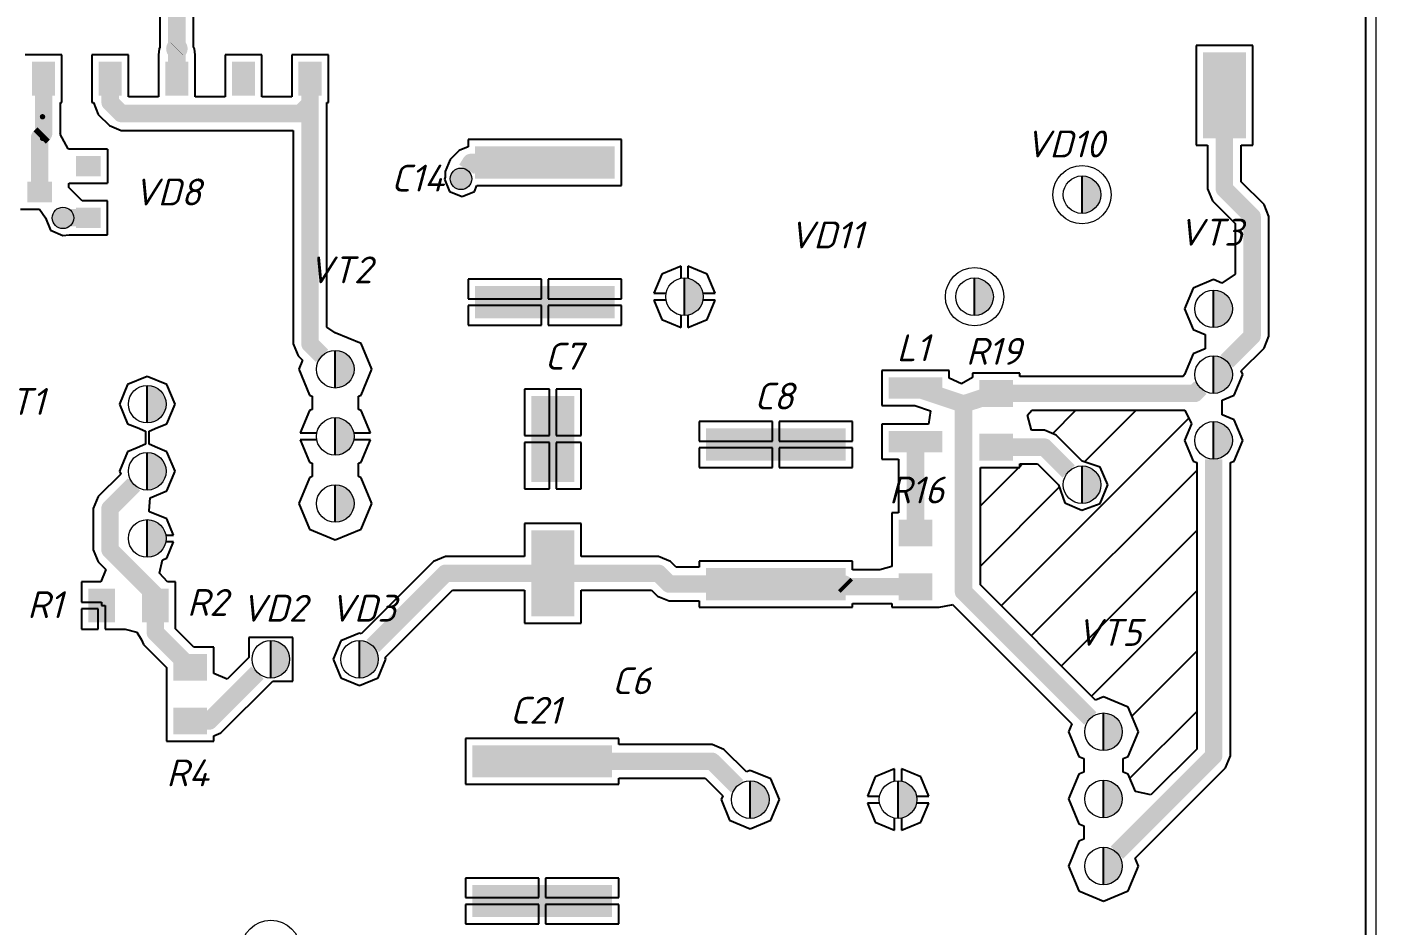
# Model space of a CAD drawing. Header units: millimetres. Extents: x -963 to 6553, y -1367 to 496.
# Drawn here: x 787.8 to 838, y 139.1 to 172.5 of the extents above; entities that cross this region are included whole.
import ezdxf

# ---------------------------------------------------------------- set-up
doc = ezdxf.new("R2010")
doc.units = ezdxf.units.MM
doc.header["$LTSCALE"] = 0.5
doc.layers.get('0').update_dxf_attribs({"lineweight": 60})
doc.layers.add('2-штриховка', color=7, linetype='Continuous', true_color=0x00c7c7)
doc.layers.add('4-текст', color=7, linetype='Continuous', true_color=0x00ad00)
for name, color, linetype in [('3-размеры', 6, 'Continuous'), ('TopLayer', 1, 'Continuous'), ('TopOverlay', 2, 'Continuous'), ('TopPaste', 8, 'Continuous')]:
    doc.layers.add(name, color=color, linetype=linetype)
doc.layers.add('Для ПП', color=30, linetype='Continuous', lineweight=20)
doc.styles.get("Standard").update_dxf_attribs({"font": 'isocpeui.ttf', "width": 0.9})
doc.dimstyles.new('Standart', dxfattribs={"dimtxt": 5, "dimasz": 5, "dimexe": 2, "dimexo": 0, "dimgap": 1, "dimtad": 1, "dimtoh": 1, "dimdec": 1, "dimtxsty": 'Standard', "dimcen": 2.5, "dimadec": 0, "dimazin": 0, "dimtfac": 1, "dimtdec": 1, "dimtmove": 0, "dimatfit": 3, "dimldrblk": 'DOTSMALL', "dimfxl": 1, "dimarcsym": 0})

# ---------------------------------------------------------------- blocks, each defined once
blk = doc.blocks.new('*D148')
at = {"layer": '3-размеры', "color": 0, "lineweight": -2, "transparency": 16777216}
for p, q in [((771.795, 153.388), (771.795, 117.321)), ((833.057, 133.988), (833.057, 117.321)), ((773.795, 119.321), (831.057, 119.321))]:
    blk.add_line(p, q, dxfattribs=at)
at = {"layer": '3-размеры', "color": 0, "transparency": 16777216}
for points in [[(773.795, 119.654), (773.795, 118.988), (771.795, 119.321)], [(831.057, 119.654), (831.057, 118.988), (833.057, 119.321)]]:
    blk.add_solid(points, dxfattribs=at)
at = {"layer": '3-размеры', "color": 0, "transparency": 16777216, "insert": (801.908, 121.521), "char_height": 2, "attachment_point": 5}
blk.add_mtext('61,3', dxfattribs=at)
blk = doc.blocks.new('_DotSmall')
at = {"color": 0, "linetype": 'ByBlock', "const_width": 0.5}
blk.add_lwpolyline([(-0.0625, 0, 1), (0.0625, 0, 1)], format="xyb", close=True, dxfattribs=at)

msp = doc.modelspace()

# ---------------------------------------------------------------- hatches: boundary and pattern name
at = {"layer": '2-штриховка'}
h = msp.add_hatch(dxfattribs=at)
h.set_pattern_fill('ANSI31', color=256, scale=0.5)
h.set_pattern_definition([(45, (700.0406, 0), (-1.122532, 1.122532), [])])
h.paths.add_polyline_path([(806.141, 222.949), (803.529, 225.561), (796.125, 225.561), (795.674, 225.434), (795.674, 224.942), (795.674, 223.434), (795.422, 223.434), (795.422, 222.967), (795.522, 222.725), (795.522, 222.35), (795.815, 222.35), (795.815, 220.487), (795.522, 220.487), (795.522, 217.464), (795.322, 216.981), (795.322, 214.142), (795.574, 214.142), (795.574, 214.014), (796.616, 214.014), (796.616, 214.142), (798.374, 214.142), (798.374, 212.642), (798.374, 212.634), (798.374, 212.142), (798.825, 212.014), (799.965, 212.014), (800.416, 212.142), (800.416, 212.634), (800.416, 214.142), (801.163, 214.142), (801.668, 214.647), (801.668, 216.361), (801.296, 216.361), (801.296, 218.264), (803.214, 218.264), (803.214, 217.914), (804.241, 217.914), (804.241, 218.167), (805.741, 218.167), (805.749, 218.167), (806.241, 218.167), (806.368, 218.617), (806.368, 219.209), (806.241, 219.209), (806.241, 219.461), (805.078, 219.461), (804.634, 219.644), (803.694, 220.585), (803.629, 220.612), (803.437, 221.074), (803.629, 221.536), (804.091, 221.728), (804.553, 221.536), (804.58, 221.471), (805.337, 220.714), (805.821, 220.714), (805.855, 220.733), (806.183, 221.214), (806.141, 221.409), (806.141, 221.425)])
h.paths.add_polyline_path([(806.268, 210.597), (806.268, 211.761), (805.768, 212.209), (805.649, 212.209), (804.141, 212.209), (804.141, 212.209), (804.002, 212.266), (802.68, 210.944), (802.174, 210.735), (802.174, 210.634), (800.416, 210.634), (800.416, 210.761), (799.307, 210.761), (799.307, 203.414), (799.807, 203.15), (799.911, 203.222), (799.911, 203.981), (800.095, 204.424)])
h.paths.add_polyline_path([(805.064, 206.914), (804.564, 207.121), (801.165, 203.721), (801.165, 202.628), (800.981, 202.184), (799.291, 200.494), (798.848, 200.311), (798.16, 200.311), (798.149, 200.284), (797.495, 200.013), (796.841, 200.284), (796.571, 200.938), (796.651, 201.132), (796.317, 201.632), (795.964, 201.632), (795.521, 201.815), (795.484, 201.853), (795.022, 201.661), (795.022, 198.03), (795.049, 197.542), (795.124, 197.073), (795.466, 196.931), (795.683, 196.714), (796.416, 196.714), (796.416, 196.842), (798.174, 196.842), (798.174, 196.714), (799.513, 196.714), (799.53, 196.731), (799.641, 196.777), (799.641, 197.142), (805.064, 197.142)])
h.paths.add_polyline_path([(805.064, 195.434), (799.641, 195.434), (799.641, 195.461), (798.621, 195.461), (798.174, 194.961), (798.174, 194.842), (798.174, 193.334), (797.922, 193.334), (797.922, 192.728), (798.095, 192.266), (798.787, 191.979), (798.814, 191.914), (799.641, 191.914), (799.641, 191.942), (805.064, 191.942)])
h.paths.add_polyline_path([(831.368, 156.31), (831.227, 156.369), (830.908, 157.138), (831.166, 157.761), (830.928, 158.261), (825.221, 158.261), (825.06, 158.08), (825.22, 157.519), (825.224, 157.514), (825.695, 157.514), (826.138, 157.331), (827.104, 156.365), (827.772, 156.144), (828.061, 155.488), (827.772, 154.791), (827.093, 154.538), (826.45, 154.813), (826.218, 155.479), (825.435, 156.261), (824.774, 156.261), (824.774, 156.134), (823.31, 156.134), (823.31, 151.758), (827.6, 147.469), (827.895, 147.591), (828.816, 147.209), (829.198, 146.288), (828.816, 145.366), (828.627, 145.288), (828.627, 144.788), (828.816, 144.709), (829.082, 144.068), (829.66, 143.939), (831.368, 145.647)])
h = msp.add_hatch(color=256, dxfattribs=at)
h.dxf.hatch_style = 1
h.paths.add_polyline_path([(792.998, 171.722, 1), (793.798, 171.722, 1)])
h = msp.add_hatch(color=256, dxfattribs=at)
h.dxf.hatch_style = 1
h.paths.add_polyline_path([(803.573, 166.878, 1), (804.373, 166.878, 1)])
h = msp.add_hatch(color=256, dxfattribs=at)
h.dxf.hatch_style = 1
h.paths.add_polyline_path([(827.095, 166.988), (827.095, 165.588, 0.414214), (827.795, 166.288, 0.414214)])
h = msp.add_hatch(color=256, dxfattribs=at)
h.dxf.hatch_style = 1
h.paths.add_polyline_path([(788.756, 165.423, 1), (789.556, 165.423, 1)])
h = msp.add_hatch(color=256, dxfattribs=at)
h.dxf.hatch_style = 1
h.paths.add_polyline_path([(812.295, 163.188), (812.295, 161.788, 0.414214), (812.995, 162.488, 0.414214)])
h = msp.add_hatch(color=256, dxfattribs=at)
h.dxf.hatch_style = 1
h.paths.add_polyline_path([(823.095, 163.188), (823.095, 161.788, 0.414214), (823.795, 162.488, 0.414214)])
h = msp.add_hatch(color=256, dxfattribs=at)
h.dxf.hatch_style = 1
h.paths.add_polyline_path([(831.995, 162.738), (831.995, 161.338, 0.414214), (832.695, 162.038, 0.414214)])
h = msp.add_hatch(color=256, dxfattribs=at)
h.dxf.hatch_style = 1
h.paths.add_polyline_path([(799.295, 160.488), (799.295, 159.088, 0.414214), (799.995, 159.788, 0.414214)])
h = msp.add_hatch(color=256, dxfattribs=at)
h.dxf.hatch_style = 1
h.paths.add_polyline_path([(831.995, 160.288), (831.995, 158.888, 0.414214), (832.695, 159.588, 0.414214)])
h = msp.add_hatch(color=256, dxfattribs=at)
h.dxf.hatch_style = 1
h.paths.add_polyline_path([(792.295, 159.188), (792.295, 157.788, 0.414214), (792.995, 158.488, 0.414214)])
h = msp.add_hatch(color=256, dxfattribs=at)
h.dxf.hatch_style = 1
h.paths.add_polyline_path([(799.295, 157.988), (799.295, 156.588, 0.414214), (799.995, 157.288, 0.414214)])
h = msp.add_hatch(color=256, dxfattribs=at)
h.dxf.hatch_style = 1
h.paths.add_polyline_path([(831.995, 157.838), (831.995, 156.438, 0.414214), (832.695, 157.138, 0.414214)])
h = msp.add_hatch(color=256, dxfattribs=at)
h.dxf.hatch_style = 1
h.paths.add_polyline_path([(792.295, 156.688), (792.295, 155.288, 0.414214), (792.995, 155.988, 0.414214)])
h = msp.add_hatch(color=256, dxfattribs=at)
h.dxf.hatch_style = 1
h.paths.add_polyline_path([(827.095, 156.188), (827.095, 154.788, 0.414214), (827.795, 155.488, 0.414214)])
h = msp.add_hatch(color=256, dxfattribs=at)
h.dxf.hatch_style = 1
h.paths.add_polyline_path([(799.295, 155.488), (799.295, 154.088, 0.414214), (799.995, 154.788, 0.414214)])
h = msp.add_hatch(color=256, dxfattribs=at)
h.dxf.hatch_style = 1
h.paths.add_polyline_path([(792.295, 154.188), (792.295, 152.788, 0.414214), (792.995, 153.488, 0.414214)])
h = msp.add_hatch(color=256, dxfattribs=at)
h.dxf.hatch_style = 1
h.paths.add_polyline_path([(796.895, 149.688), (796.895, 148.288, 0.414214), (797.595, 148.988, 0.414214)])
h = msp.add_hatch(color=256, dxfattribs=at)
h.dxf.hatch_style = 1
h.paths.add_polyline_path([(800.195, 149.688), (800.195, 148.288, 0.414214), (800.895, 148.988, 0.414214)])
h = msp.add_hatch(color=256, dxfattribs=at)
h.dxf.hatch_style = 1
h.paths.add_polyline_path([(827.895, 146.988), (827.895, 145.588, 0.414214), (828.595, 146.288, 0.414214)])
h = msp.add_hatch(color=256, dxfattribs=at)
h.dxf.hatch_style = 1
h.paths.add_polyline_path([(814.745, 144.463), (814.745, 143.063, 0.414214), (815.445, 143.763, 0.414214)])
h = msp.add_hatch(color=256, dxfattribs=at)
h.dxf.hatch_style = 1
h.paths.add_polyline_path([(820.245, 144.463), (820.245, 143.063, 0.414214), (820.945, 143.763, 0.414214)])
h = msp.add_hatch(color=256, dxfattribs=at)
h.dxf.hatch_style = 1
h.paths.add_polyline_path([(827.895, 144.488), (827.895, 143.088, 0.414214), (828.595, 143.788, 0.414214)])
h = msp.add_hatch(color=256, dxfattribs=at)
h.dxf.hatch_style = 1
h.paths.add_polyline_path([(827.895, 141.988), (827.895, 140.588, 0.414214), (828.595, 141.288, 0.414214)])

# ---------------------------------------------------------------- linework, layer by layer
at = {"layer": '4-текст'}
for p, q in [((827.095, 165.588), (827.095, 166.988)), ((812.295, 161.788), (812.295, 163.188)), ((823.095, 161.788), (823.095, 163.188)), ((831.995, 161.338), (831.995, 162.738)), ((799.295, 159.088), (799.295, 160.488)), ((831.995, 158.888), (831.995, 160.288)), ((792.295, 157.788), (792.295, 159.188)), ((799.295, 156.588), (799.295, 157.988)), ((831.995, 156.438), (831.995, 157.838)), ((792.295, 155.288), (792.295, 156.688)), ((827.095, 154.788), (827.095, 156.188)), ((799.295, 154.088), (799.295, 155.488)), ((792.295, 152.788), (792.295, 154.188)), ((796.895, 148.288), (796.895, 149.688)), ((800.195, 148.288), (800.195, 149.688)), ((827.895, 145.588), (827.895, 146.988)), ((814.745, 143.063), (814.745, 144.463)), ((820.245, 143.063), (820.245, 144.463)), ((827.895, 143.088), (827.895, 144.488)), ((827.895, 140.588), (827.895, 141.988))]:
    msp.add_line(p, q, dxfattribs=at)
at = {"layer": 'TopLayer'}
for p, q in [((837.645, 258.575), (837.645, 129.4)), ((792.768, 173.348), (792.768, 171.781)), ((794.022, 171.794), (794.022, 173.088)), ((792.768, 171.781), (792.744, 171.722)), ((794.051, 171.722), (794.022, 171.794)), ((833.449, 171.842), (831.341, 171.842)), ((831.341, 171.842), (831.341, 168.134)), ((833.449, 168.134), (833.449, 171.842)), ((789.119, 171.497), (787.751, 171.497)), ((789.119, 169.719), (789.119, 171.497)), ((791.599, 171.497), (790.231, 171.497)), ((790.231, 171.497), (790.231, 169.719)), ((791.599, 169.936), (791.599, 171.497)), ((792.744, 171.722), (792.711, 171.497)), ((792.711, 171.497), (792.711, 171.497)), ((792.711, 171.497), (792.711, 169.936)), ((794.079, 171.497), (794.051, 171.722)), ((794.079, 169.936), (794.079, 171.497)), ((794.079, 171.497), (794.079, 171.497)), ((796.559, 171.497), (795.191, 171.497)), ((795.191, 171.497), (795.191, 169.936)), ((796.559, 169.936), (796.559, 171.497)), ((799.039, 171.497), (797.671, 171.497)), ((797.671, 171.497), (797.671, 169.936)), ((799.039, 169.719), (799.039, 171.497)), ((792.711, 169.936), (791.599, 169.936)), ((795.191, 169.936), (794.079, 169.936)), ((797.671, 169.936), (796.559, 169.936)), ((789.062, 168.567), (789.062, 169.719)), ((789.062, 169.719), (789.119, 169.719)), ((790.231, 169.719), (790.289, 169.719)), ((790.289, 169.719), (790.472, 169.278)), ((790.472, 169.278), (790.884, 168.866)), ((798.982, 169.669), (798.982, 169.719)), ((798.982, 169.719), (799.039, 169.719)), ((798.982, 161.354), (798.982, 169.669)), ((790.884, 168.866), (791.327, 168.682)), ((789.052, 168.543), (789.062, 168.567)), ((789.345, 167.99), (789.052, 168.543)), ((791.327, 168.682), (797.728, 168.682)), ((797.728, 168.682), (797.728, 160.728)), ((809.949, 168.342), (804.241, 168.342)), ((804.241, 168.342), (804.241, 168.071)), ((809.949, 166.634), (809.949, 168.342)), ((789.384, 167.984), (789.345, 167.99)), ((789.415, 167.984), (789.384, 167.984)), ((790.819, 167.984), (789.415, 167.984)), ((790.819, 167.984), (790.819, 166.712)), ((803.902, 167.931), (803.572, 167.601)), ((804.241, 168.071), (803.902, 167.931)), ((831.341, 168.134), (831.768, 168.134)), ((831.768, 168.134), (831.768, 166.507)), ((833.022, 166.766), (833.022, 168.134)), ((833.022, 168.134), (833.449, 168.134)), ((803.572, 167.601), (803.388, 167.157)), ((803.388, 166.936), (803.361, 166.871)), ((803.361, 166.871), (803.552, 166.408)), ((803.388, 167.157), (803.388, 166.936)), ((833.871, 165.917), (833.022, 166.766)), ((789.375, 166.704), (789.384, 166.712)), ((789.375, 166.56), (789.375, 166.704)), ((789.872, 166.064), (789.375, 166.56)), ((789.384, 166.712), (789.506, 166.712)), ((789.506, 166.712), (790.819, 166.712)), ((803.552, 166.408), (804.015, 166.217)), ((804.015, 166.217), (804.477, 166.408)), ((804.477, 166.408), (804.57, 166.634)), ((804.57, 166.634), (809.949, 166.634)), ((831.768, 166.507), (831.952, 166.063)), ((787.571, 165.752), (788.282, 165.752)), ((788.282, 165.752), (788.502, 165.423)), ((790.819, 166.064), (789.872, 166.064)), ((790.819, 164.792), (790.819, 166.064)), ((831.952, 166.063), (832.801, 165.214)), ((834.055, 165.474), (833.871, 165.917)), ((788.502, 165.423), (788.693, 164.961)), ((834.055, 161.021), (834.055, 165.474)), ((788.693, 164.961), (789.156, 164.769)), ((789.156, 164.769), (789.384, 164.792)), ((789.384, 164.792), (789.384, 164.792)), ((789.384, 164.792), (790.819, 164.792)), ((832.801, 165.214), (832.801, 163.332)), ((811.45, 163.333), (811.153, 162.615)), ((812.168, 163.63), (811.45, 163.333)), ((812.168, 163.176), (812.168, 163.63)), ((812.168, 163.176), (812.168, 163.522)), ((813.14, 163.333), (812.422, 163.63)), ((812.422, 163.63), (812.422, 163.176)), ((812.422, 163.522), (812.422, 163.176)), ((813.437, 162.615), (813.14, 163.333)), ((832.801, 163.332), (832.301, 162.997)), ((806.968, 163.142), (804.241, 163.142)), ((804.241, 163.142), (804.241, 162.415)), ((806.968, 162.415), (806.968, 163.142)), ((809.949, 163.142), (807.222, 163.142)), ((807.222, 163.142), (807.222, 162.415)), ((809.949, 162.415), (809.949, 163.142)), ((831.227, 162.806), (830.908, 162.038)), ((831.995, 163.124), (831.227, 162.806)), ((832.301, 162.997), (831.995, 163.124)), ((804.241, 162.415), (806.968, 162.415)), ((807.222, 162.415), (809.949, 162.415)), ((811.153, 162.615), (811.607, 162.615)), ((811.607, 162.361), (811.153, 162.361)), ((811.153, 162.361), (811.45, 161.643)), ((811.261, 162.615), (811.607, 162.615)), ((811.607, 162.361), (811.261, 162.361)), ((812.983, 162.615), (813.329, 162.615)), ((812.983, 162.615), (813.437, 162.615)), ((813.329, 162.361), (812.983, 162.361)), ((813.437, 162.361), (812.983, 162.361)), ((813.14, 161.643), (813.437, 162.361)), ((806.968, 162.161), (804.241, 162.161)), ((804.241, 162.161), (804.241, 161.434)), ((806.968, 161.434), (806.968, 162.161)), ((809.949, 162.161), (807.222, 162.161)), ((807.222, 162.161), (807.222, 161.434)), ((809.949, 161.434), (809.949, 162.161)), ((812.168, 161.453), (812.168, 161.799)), ((812.168, 161.345), (812.168, 161.799)), ((812.422, 161.799), (812.422, 161.453)), ((812.422, 161.799), (812.422, 161.345)), ((830.908, 162.038), (831.227, 161.269)), ((799.295, 161.145), (798.982, 161.354)), ((804.241, 161.434), (806.968, 161.434)), ((807.222, 161.434), (809.949, 161.434)), ((811.45, 161.643), (812.168, 161.345)), ((812.422, 161.345), (813.14, 161.643)), ((831.227, 161.269), (831.676, 161.083)), ((797.728, 160.728), (797.912, 160.284)), ((800.255, 160.747), (799.295, 161.145)), ((800.652, 159.788), (800.255, 160.747)), ((831.676, 161.083), (831.676, 160.542)), ((833.871, 160.577), (834.055, 161.021)), ((797.912, 160.284), (798.076, 160.121)), ((831.227, 160.356), (830.908, 159.588)), ((831.676, 160.542), (831.227, 160.356)), ((833.023, 159.729), (833.871, 160.577)), ((798.076, 160.121), (797.938, 159.788)), ((797.938, 159.788), (798.335, 158.828)), ((800.255, 158.828), (800.652, 159.788)), ((822.149, 159.742), (819.641, 159.742)), ((819.641, 159.742), (819.641, 158.434)), ((822.149, 159.45), (822.149, 159.742)), ((833.082, 159.588), (833.023, 159.729)), ((791.565, 159.218), (791.262, 158.488)), ((792.295, 159.52), (791.565, 159.218)), ((793.025, 159.218), (792.295, 159.52)), ((793.328, 158.488), (793.025, 159.218)), ((822.613, 159.244), (822.149, 159.45)), ((823.016, 159.479), (822.613, 159.244)), ((824.774, 159.642), (823.016, 159.642)), ((823.016, 159.642), (823.016, 159.479)), ((824.774, 159.514), (824.774, 159.642)), ((830.859, 159.514), (824.774, 159.514)), ((830.908, 159.588), (830.859, 159.514)), ((832.763, 158.819), (833.082, 159.588)), ((798.335, 158.828), (798.432, 158.788)), ((798.432, 158.788), (798.432, 158.288)), ((800.158, 158.788), (800.255, 158.828)), ((800.158, 158.288), (800.158, 158.788)), ((807.268, 159.042), (806.341, 159.042)), ((806.341, 159.042), (806.341, 157.315)), ((807.268, 157.315), (807.268, 159.042)), ((808.449, 159.042), (807.522, 159.042)), ((807.522, 159.042), (807.522, 157.315)), ((808.449, 157.315), (808.449, 159.042)), ((832.314, 158.633), (832.763, 158.819)), ((791.262, 158.488), (791.565, 157.757)), ((793.025, 157.757), (793.328, 158.488)), ((798.335, 158.247), (797.99, 157.415)), ((798.432, 158.288), (798.335, 158.247)), ((800.255, 158.247), (800.158, 158.288)), ((800.6, 157.415), (800.255, 158.247)), ((819.641, 158.434), (820.876, 158.434)), ((820.876, 158.434), (821.454, 158.242)), ((821.454, 158.242), (821.374, 157.742)), ((825.06, 158.08), (825.221, 158.261)), ((825.221, 158.261), (830.928, 158.261)), ((830.928, 158.261), (831.166, 157.761)), ((832.314, 158.092), (832.314, 158.633)), ((791.565, 157.757), (791.914, 157.613)), ((792.675, 157.613), (793.025, 157.757)), ((815.568, 157.842), (812.841, 157.842)), ((812.841, 157.842), (812.841, 157.115)), ((815.568, 157.115), (815.568, 157.842)), ((818.549, 157.842), (815.822, 157.842)), ((815.822, 157.842), (815.822, 157.115)), ((818.549, 157.115), (818.549, 157.842)), ((821.374, 157.742), (819.641, 157.742)), ((819.641, 157.742), (819.641, 156.434)), ((825.22, 157.519), (825.06, 158.08)), ((831.166, 157.761), (830.908, 157.138)), ((832.763, 157.906), (832.314, 158.092)), ((833.082, 157.138), (832.763, 157.906)), ((791.914, 157.613), (792.229, 157.482)), ((792.229, 157.482), (792.229, 156.993)), ((792.36, 157.482), (792.675, 157.613)), ((792.36, 156.993), (792.36, 157.482)), ((797.99, 157.415), (798.607, 157.415)), ((799.983, 157.415), (800.6, 157.415)), ((806.341, 157.315), (807.268, 157.315)), ((807.522, 157.315), (808.449, 157.315)), ((825.224, 157.514), (825.22, 157.519)), ((825.695, 157.514), (825.224, 157.514)), ((826.138, 157.331), (825.695, 157.514)), ((827.104, 156.365), (826.138, 157.331)), ((791.565, 156.718), (791.262, 155.988)), ((791.914, 156.863), (791.565, 156.718)), ((792.229, 156.993), (791.914, 156.863)), ((792.675, 156.863), (792.36, 156.993)), ((793.025, 156.718), (792.675, 156.863)), ((793.328, 155.988), (793.025, 156.718)), ((798.607, 157.161), (797.99, 157.161)), ((797.99, 157.161), (798.335, 156.328)), ((800.6, 157.161), (799.983, 157.161)), ((800.255, 156.328), (800.6, 157.161)), ((807.268, 157.061), (806.341, 157.061)), ((806.341, 157.061), (806.341, 155.334)), ((807.268, 155.334), (807.268, 157.061)), ((808.449, 157.061), (807.522, 157.061)), ((807.522, 157.061), (807.522, 155.334)), ((808.449, 155.334), (808.449, 157.061)), ((812.841, 157.115), (815.568, 157.115)), ((815.568, 156.861), (812.841, 156.861)), ((812.841, 156.861), (812.841, 156.134)), ((815.568, 156.134), (815.568, 156.861)), ((815.822, 157.115), (818.549, 157.115)), ((818.549, 156.861), (815.822, 156.861)), ((815.822, 156.861), (815.822, 156.134)), ((818.549, 156.134), (818.549, 156.861)), ((830.908, 157.138), (831.227, 156.369)), ((832.763, 156.369), (833.082, 157.138)), ((798.335, 156.328), (798.432, 156.288)), ((798.432, 156.288), (798.432, 155.788)), ((800.158, 156.288), (800.255, 156.328)), ((800.158, 155.788), (800.158, 156.288)), ((819.641, 156.434), (820.268, 156.434)), ((820.268, 156.434), (820.268, 154.442)), ((824.774, 156.134), (824.774, 156.261)), ((824.774, 156.261), (825.435, 156.261)), ((825.435, 156.261), (826.218, 155.479)), ((827.772, 156.144), (827.104, 156.365)), ((831.227, 156.369), (831.368, 156.31)), ((831.368, 156.31), (831.368, 145.647)), ((832.622, 156.31), (832.763, 156.369)), ((832.622, 145.388), (832.622, 156.31)), ((791.305, 155.884), (790.465, 155.044)), ((791.262, 155.988), (791.305, 155.884)), ((793.025, 155.257), (793.328, 155.988)), ((798.335, 155.747), (797.938, 154.788)), ((798.432, 155.788), (798.335, 155.747)), ((800.255, 155.747), (800.158, 155.788)), ((800.652, 154.788), (800.255, 155.747)), ((812.841, 156.134), (815.568, 156.134)), ((815.822, 156.134), (818.549, 156.134)), ((823.31, 151.758), (823.31, 156.134)), ((823.31, 156.134), (824.774, 156.134)), ((828.061, 155.488), (827.772, 156.144)), ((792.408, 155.002), (793.025, 155.257)), ((806.341, 155.334), (807.268, 155.334)), ((807.522, 155.334), (808.449, 155.334)), ((826.218, 155.479), (826.45, 154.813)), ((827.772, 154.791), (828.061, 155.488)), ((790.465, 155.044), (790.282, 154.601)), ((792.369, 154.52), (792.408, 155.002)), ((797.938, 154.788), (798.335, 153.828)), ((800.255, 153.828), (800.652, 154.788)), ((826.45, 154.813), (827.093, 154.538)), ((827.093, 154.538), (827.772, 154.791)), ((790.282, 154.601), (790.282, 153.063)), ((792.384, 154.483), (792.369, 154.52)), ((793.025, 154.218), (792.384, 154.483)), ((793.275, 153.615), (793.025, 154.218)), ((820.268, 154.442), (820.016, 154.442)), ((820.016, 154.442), (820.016, 152.942)), ((798.335, 153.828), (799.295, 153.43)), ((799.295, 153.43), (800.255, 153.828)), ((808.449, 154.042), (806.341, 154.042)), ((806.341, 154.042), (806.341, 152.814)), ((808.449, 152.814), (808.449, 154.042)), ((792.983, 153.615), (793.275, 153.615)), ((793.275, 153.361), (792.983, 153.361)), ((793.025, 152.757), (793.275, 153.361)), ((790.282, 153.063), (790.465, 152.62)), ((792.751, 152.197), (792.857, 152.688)), ((792.857, 152.688), (793.025, 152.757)), ((803.395, 152.814), (802.952, 152.631)), ((806.341, 152.814), (803.395, 152.814)), ((811.33, 152.814), (808.449, 152.814)), ((811.773, 152.631), (811.33, 152.814)), ((820.016, 152.942), (820.016, 152.934)), ((820.016, 152.934), (820.016, 152.442)), ((790.465, 152.62), (790.757, 152.329)), ((790.757, 152.329), (790.565, 151.867)), ((793.043, 151.867), (792.751, 152.197)), ((802.952, 152.631), (800.26, 149.939)), ((811.99, 152.414), (811.773, 152.631)), ((812.841, 152.414), (811.99, 152.414)), ((818.549, 152.642), (812.841, 152.642)), ((812.841, 152.642), (812.841, 152.414)), ((818.549, 152.314), (818.549, 152.642)), ((819.565, 152.314), (818.549, 152.314)), ((820.016, 152.442), (819.565, 152.314)), ((790.565, 151.867), (789.841, 151.867)), ((789.841, 151.867), (789.841, 151.115)), ((793.349, 151.867), (793.043, 151.867)), ((793.349, 150.12), (793.349, 151.867)), ((827.6, 147.469), (823.31, 151.758)), ((801.146, 149.053), (803.655, 151.561)), ((803.655, 151.561), (806.341, 151.561)), ((806.341, 151.561), (806.341, 150.334)), ((808.449, 150.334), (808.449, 151.561)), ((808.449, 151.561), (811.07, 151.561)), ((811.07, 151.561), (811.287, 151.344)), ((811.287, 151.344), (811.73, 151.161)), ((789.841, 151.115), (790.595, 151.115)), ((790.468, 150.861), (789.841, 150.861)), ((789.841, 150.861), (789.841, 150.109)), ((790.468, 150.109), (790.468, 150.861)), ((790.595, 151.115), (790.595, 150.988)), ((790.595, 150.988), (790.722, 150.988)), ((790.722, 150.988), (790.722, 150.109)), ((811.73, 151.161), (812.841, 151.161)), ((812.841, 151.161), (812.841, 150.934)), ((812.841, 150.934), (818.549, 150.934)), ((818.549, 150.934), (818.549, 151.061)), ((818.549, 151.061), (820.016, 151.061)), ((820.016, 151.061), (820.016, 150.934)), ((820.016, 150.934), (821.774, 150.934)), ((821.774, 150.934), (822.239, 151.019)), ((821.774, 150.934), (821.774, 150.934)), ((822.239, 151.019), (822.274, 151.022)), ((822.274, 151.022), (826.714, 146.582)), ((806.341, 150.334), (808.449, 150.334)), ((789.841, 150.109), (790.468, 150.109)), ((790.722, 150.109), (791.349, 150.109)), ((791.349, 150.109), (791.349, 150.109)), ((791.349, 150.109), (791.468, 150.109)), ((791.468, 150.109), (791.905, 150.003)), ((791.905, 150.003), (792.084, 149.709)), ((792.084, 149.709), (792.152, 149.544)), ((794.027, 149.442), (793.349, 150.12)), ((797.709, 149.802), (796.081, 149.802)), ((796.081, 149.802), (796.081, 149.06)), ((797.709, 148.174), (797.709, 149.802)), ((799.503, 149.679), (799.216, 148.988)), ((800.195, 149.966), (799.503, 149.679)), ((800.26, 149.939), (800.195, 149.966)), ((792.152, 149.544), (793.016, 148.68)), ((794.774, 149.442), (794.027, 149.442)), ((794.774, 148.46), (794.774, 149.442)), ((793.016, 148.68), (793.016, 147.942)), ((796.081, 149.06), (795.274, 148.253)), ((799.216, 148.988), (799.503, 148.296)), ((800.887, 148.296), (801.173, 148.988)), ((801.173, 148.988), (801.146, 149.053)), ((795.274, 148.253), (794.774, 148.46)), ((795.038, 146.244), (796.967, 148.174)), ((796.967, 148.174), (797.709, 148.174)), ((799.503, 148.296), (800.195, 148.009)), ((800.195, 148.009), (800.887, 148.296)), ((793.016, 147.942), (793.016, 147.934)), ((793.016, 147.934), (793.016, 147.442)), ((793.016, 147.442), (793.016, 147.434)), ((793.016, 147.434), (793.016, 145.934)), ((827.895, 147.591), (827.6, 147.469)), ((828.816, 147.209), (827.895, 147.591)), ((829.198, 146.288), (828.816, 147.209)), ((794.774, 146.135), (795.038, 146.244)), ((826.714, 146.582), (826.592, 146.288)), ((826.592, 146.288), (826.973, 145.366)), ((828.816, 145.366), (829.198, 146.288)), ((793.016, 145.934), (794.774, 145.934)), ((794.774, 145.934), (794.774, 146.135)), ((809.849, 146.042), (804.141, 146.042)), ((804.141, 146.042), (804.141, 144.334)), ((809.849, 145.814), (809.849, 146.042)), ((813.32, 145.814), (809.849, 145.814)), ((813.763, 145.631), (813.32, 145.814)), ((814.603, 144.791), (813.763, 145.631)), ((826.973, 145.366), (827.163, 145.288)), ((827.163, 145.288), (827.163, 144.788)), ((828.627, 145.288), (828.816, 145.366)), ((828.627, 144.788), (828.627, 145.288)), ((831.368, 145.647), (829.66, 143.939)), ((832.438, 144.944), (832.622, 145.388)), ((814.745, 144.849), (814.603, 144.791)), ((815.513, 144.531), (814.745, 144.849)), ((820.118, 144.905), (819.4, 144.608)), ((820.118, 144.451), (820.118, 144.905)), ((820.118, 144.451), (820.118, 144.797)), ((821.09, 144.608), (820.372, 144.905)), ((820.372, 144.905), (820.372, 144.451)), ((820.372, 144.797), (820.372, 144.451)), ((826.973, 144.709), (826.592, 143.788)), ((827.163, 144.788), (826.973, 144.709)), ((828.816, 144.709), (828.627, 144.788)), ((829.082, 144.068), (828.816, 144.709)), ((829.076, 141.582), (832.438, 144.944)), ((804.141, 144.334), (809.849, 144.334)), ((809.849, 144.334), (809.849, 144.561)), ((809.849, 144.561), (813.06, 144.561)), ((813.06, 144.561), (813.717, 143.904)), ((815.832, 143.763), (815.513, 144.531)), ((819.4, 144.608), (819.103, 143.89)), ((821.387, 143.89), (821.09, 144.608)), ((813.717, 143.904), (813.658, 143.763)), ((813.658, 143.763), (813.977, 142.994)), ((815.513, 142.994), (815.832, 143.763)), ((819.103, 143.89), (819.557, 143.89)), ((819.211, 143.89), (819.557, 143.89)), ((820.933, 143.89), (821.279, 143.89)), ((820.933, 143.89), (821.387, 143.89)), ((826.592, 143.788), (826.973, 142.866)), ((829.66, 143.939), (829.082, 144.068)), ((819.557, 143.636), (819.103, 143.636)), ((819.103, 143.636), (819.4, 142.918)), ((819.557, 143.636), (819.211, 143.636)), ((821.279, 143.636), (820.933, 143.636)), ((821.387, 143.636), (820.933, 143.636)), ((821.09, 142.918), (821.387, 143.636)), ((813.977, 142.994), (814.745, 142.676)), ((814.745, 142.676), (815.513, 142.994)), ((819.4, 142.918), (820.118, 142.62)), ((820.118, 142.728), (820.118, 143.074)), ((820.118, 142.62), (820.118, 143.074)), ((820.372, 143.074), (820.372, 142.728)), ((820.372, 143.074), (820.372, 142.62)), ((820.372, 142.62), (821.09, 142.918)), ((826.973, 142.866), (827.163, 142.788)), ((827.163, 142.788), (827.163, 142.288)), ((826.973, 142.209), (826.592, 141.288)), ((827.163, 142.288), (826.973, 142.209)), ((826.592, 141.288), (826.973, 140.366)), ((828.816, 140.366), (829.198, 141.288)), ((829.198, 141.288), (829.076, 141.582)), ((806.868, 140.842), (804.141, 140.842)), ((804.141, 140.842), (804.141, 140.115)), ((806.868, 140.115), (806.868, 140.842)), ((809.849, 140.842), (807.122, 140.842)), ((807.122, 140.842), (807.122, 140.115)), ((809.849, 140.115), (809.849, 140.842)), ((826.973, 140.366), (827.895, 139.984)), ((827.895, 139.984), (828.816, 140.366)), ((804.141, 140.115), (806.868, 140.115)), ((806.868, 139.861), (804.141, 139.861)), ((804.141, 139.861), (804.141, 139.134)), ((806.868, 139.134), (806.868, 139.861)), ((807.122, 140.115), (809.849, 140.115)), ((809.849, 139.861), (807.122, 139.861)), ((807.122, 139.861), (807.122, 139.134)), ((809.849, 139.134), (809.849, 139.861)), ((804.141, 139.134), (806.868, 139.134)), ((807.122, 139.134), (809.849, 139.134))]:
    msp.add_line(p, q, dxfattribs=at)
at = {"layer": 'TopLayer', "const_width": 0.65}
for points in [[(793.395, 171.719), (793.395, 173.348)], [(793.395, 171.719), (793.398, 171.722)], [(793.395, 170.608), (793.395, 171.719)], [(788.435, 168.567), (788.435, 170.608)], [(790.915, 169.722), (790.915, 170.608)], [(798.355, 169.669), (798.355, 170.608)], [(832.395, 166.507), (832.395, 169.988)], [(790.915, 169.722), (791.327, 169.309)], [(797.995, 169.309), (798.355, 169.669)], [(798.355, 160.728), (798.355, 169.669)], [(791.327, 169.309), (797.995, 169.309)], [(788.288, 168.42), (788.435, 168.567)], [(788.288, 166.388), (788.288, 168.42)], [(804.186, 167.23), (804.345, 167.488)], [(804.345, 167.488), (807.095, 167.488)], [(832.395, 166.507), (833.428, 165.474)], [(789.156, 165.423), (789.161, 165.428)], [(789.161, 165.428), (790.101, 165.428)], [(833.428, 161.021), (833.428, 165.474)], [(832.49, 160.083), (833.428, 161.021)], [(798.355, 160.728), (798.8, 160.283)], [(820.895, 159.088), (822.684, 158.494)], [(822.684, 158.494), (823.895, 158.888)], [(823.895, 158.888), (831.295, 158.888)], [(831.295, 158.888), (831.5, 159.093)], [(822.684, 151.499), (822.684, 158.494)], [(820.895, 153.688), (820.895, 157.088)], [(823.895, 156.888), (825.695, 156.888)], [(825.695, 156.888), (826.6, 155.983)], [(831.995, 145.388), (831.995, 156.438)], [(790.908, 154.601), (791.8, 155.493)], [(790.908, 153.063), (790.908, 154.601)], [(790.908, 153.063), (792.595, 151.377)], [(800.69, 149.483), (803.395, 152.188)], [(803.395, 152.188), (807.395, 152.188)], [(807.395, 152.188), (811.33, 152.188)], [(811.33, 152.188), (811.73, 151.788)], [(792.595, 150.988), (792.595, 151.377)], [(811.73, 151.788), (815.695, 151.788)], [(815.695, 151.788), (818.239, 151.788)], [(818.239, 151.788), (818.339, 151.688)], [(818.339, 151.688), (820.895, 151.688)], [(822.684, 151.499), (827.4, 146.783)], [(792.595, 149.988), (792.595, 150.988)], [(792.595, 149.988), (793.895, 148.688)], [(794.595, 146.688), (796.4, 148.493)], [(793.895, 146.688), (794.595, 146.688)], [(828.39, 141.783), (831.995, 145.388)], [(806.995, 145.188), (813.32, 145.188)], [(813.32, 145.188), (814.25, 144.258)]]:
    msp.add_lwpolyline(points, dxfattribs=at)
at = {"layer": 'TopLayer'}
for points, const_width in [([(793.223, 171.722, 1), (793.573, 171.722, 1)], 0.35), ([(793.232, 171.719, 1), (793.557, 171.719, 1)], 0.325), ([(793.232, 171.719, 1), (793.557, 171.719, 1)], 0.325), ([(793.232, 171.719, 1), (793.557, 171.719, 1)], 0.325), ([(793.235, 171.722, 1), (793.56, 171.722, 1)], 0.325), ([(788.272, 170.608, 1), (788.597, 170.608, 1)], 0.325), ([(790.752, 170.608, 1), (791.077, 170.608, 1)], 0.325), ([(793.232, 170.608, 1), (793.557, 170.608, 1)], 0.325), ([(798.192, 170.608, 1), (798.517, 170.608, 1)], 0.325), ([(832.232, 169.988, 1), (832.557, 169.988, 1)], 0.325), ([(790.752, 169.722, 1), (791.077, 169.722, 1)], 0.325), ([(790.752, 169.722, 1), (791.077, 169.722, 1)], 0.325), ([(798.192, 169.669, 1), (798.517, 169.669, 1)], 0.325), ([(798.192, 169.669, 1), (798.517, 169.669, 1)], 0.325), ([(798.192, 169.669, 1), (798.517, 169.669, 1)], 0.325), ([(791.165, 169.309, 1), (791.49, 169.309, 1)], 0.325), ([(791.165, 169.309, 1), (791.49, 169.309, 1)], 0.325), ([(797.832, 169.309, 1), (798.157, 169.309, 1)], 0.325), ([(797.832, 169.309, 1), (798.157, 169.309, 1)], 0.325), ([(788.272, 168.567, 1), (788.597, 168.567, 1)], 0.325), ([(788.272, 168.567, 1), (788.597, 168.567, 1)], 0.325), ([(788.126, 168.42, 1), (788.451, 168.42, 1)], 0.325), ([(788.126, 168.42, 1), (788.451, 168.42, 1)], 0.325), ([(804.182, 167.488, 1), (804.507, 167.488, 1)], 0.325), ([(804.182, 167.488, 1), (804.507, 167.488, 1)], 0.325), ([(806.932, 167.488, 1), (807.257, 167.488, 1)], 0.325), ([(832.232, 166.507, 1), (832.557, 166.507, 1)], 0.325), ([(832.232, 166.507, 1), (832.557, 166.507, 1)], 0.325), ([(788.126, 166.388, 1), (788.451, 166.388, 1)], 0.325), ([(788.981, 165.423, 1), (789.331, 165.423, 1)], 0.35), ([(788.993, 165.423, 1), (789.318, 165.423, 1)], 0.325), ([(788.998, 165.428, 1), (789.323, 165.428, 1)], 0.325), ([(788.998, 165.428, 1), (789.323, 165.428, 1)], 0.325), ([(789.939, 165.428, 1), (790.264, 165.428, 1)], 0.325), ([(833.265, 165.474, 1), (833.59, 165.474, 1)], 0.325), ([(833.265, 165.474, 1), (833.59, 165.474, 1)], 0.325), ([(833.265, 161.021, 1), (833.59, 161.021, 1)], 0.325), ([(833.265, 161.021, 1), (833.59, 161.021, 1)], 0.325), ([(798.192, 160.728, 1), (798.517, 160.728, 1)], 0.325), ([(798.192, 160.728, 1), (798.517, 160.728, 1)], 0.325), ([(820.732, 159.088, 1), (821.057, 159.088, 1)], 0.325), ([(823.733, 158.888, 1), (824.058, 158.888, 1)], 0.325), ([(823.733, 158.888, 1), (824.058, 158.888, 1)], 0.325), ([(822.521, 158.494, 1), (822.846, 158.494, 1)], 0.325), ([(822.521, 158.494, 1), (822.846, 158.494, 1)], 0.325), ([(822.521, 158.494, 1), (822.846, 158.494, 1)], 0.325), ([(820.732, 157.088, 1), (821.057, 157.088, 1)], 0.325), ([(823.733, 156.888, 1), (824.058, 156.888, 1)], 0.325), ([(825.532, 156.888, 1), (825.857, 156.888, 1)], 0.325), ([(825.532, 156.888, 1), (825.857, 156.888, 1)], 0.325), ([(790.746, 154.601, 1), (791.071, 154.601, 1)], 0.325), ([(790.746, 154.601, 1), (791.071, 154.601, 1)], 0.325), ([(820.732, 153.688, 1), (821.057, 153.688, 1)], 0.325), ([(790.746, 153.063, 1), (791.071, 153.063, 1)], 0.325), ([(790.746, 153.063, 1), (791.071, 153.063, 1)], 0.325), ([(803.232, 152.188, 1), (803.557, 152.188, 1)], 0.325), ([(803.232, 152.188, 1), (803.557, 152.188, 1)], 0.325), ([(807.232, 152.188, 1), (807.557, 152.188, 1)], 0.325), ([(807.232, 152.188, 1), (807.557, 152.188, 1)], 0.325), ([(811.167, 152.188, 1), (811.492, 152.188, 1)], 0.325), ([(811.167, 152.188, 1), (811.492, 152.188, 1)], 0.325), ([(792.432, 151.377, 1), (792.757, 151.377, 1)], 0.325), ([(792.432, 151.377, 1), (792.757, 151.377, 1)], 0.325), ([(811.567, 151.788, 1), (811.892, 151.788, 1)], 0.325), ([(811.567, 151.788, 1), (811.892, 151.788, 1)], 0.325), ([(815.532, 151.788, 1), (815.857, 151.788, 1)], 0.325), ([(815.532, 151.788, 1), (815.857, 151.788, 1)], 0.325), ([(818.076, 151.788, 1), (818.401, 151.788, 1)], 0.325), ([(818.076, 151.788, 1), (818.401, 151.788, 1)], 0.325), ([(818.176, 151.688, 1), (818.501, 151.688, 1)], 0.325), ([(818.176, 151.688, 1), (818.501, 151.688, 1)], 0.325), ([(820.732, 151.688, 1), (821.057, 151.688, 1)], 0.325), ([(822.521, 151.499, 1), (822.846, 151.499, 1)], 0.325), ([(822.521, 151.499, 1), (822.846, 151.499, 1)], 0.325), ([(792.432, 150.988, 1), (792.757, 150.988, 1)], 0.325), ([(792.432, 150.988, 1), (792.757, 150.988, 1)], 0.325), ([(792.432, 149.988, 1), (792.757, 149.988, 1)], 0.325), ([(792.432, 149.988, 1), (792.757, 149.988, 1)], 0.325), ([(793.732, 148.688, 1), (794.057, 148.688, 1)], 0.325), ([(793.732, 146.688, 1), (794.057, 146.688, 1)], 0.325), ([(794.432, 146.688, 1), (794.757, 146.688, 1)], 0.325), ([(794.432, 146.688, 1), (794.757, 146.688, 1)], 0.325), ([(831.832, 145.388, 1), (832.157, 145.388, 1)], 0.325), ([(831.832, 145.388, 1), (832.157, 145.388, 1)], 0.325), ([(806.832, 145.188, 1), (807.157, 145.188, 1)], 0.325), ([(813.157, 145.188, 1), (813.482, 145.188, 1)], 0.325), ([(813.157, 145.188, 1), (813.482, 145.188, 1)], 0.325)]:
    msp.add_lwpolyline(points, format="xyb", close=True, dxfattribs=dict(at, const_width=const_width))
at = {"layer": 'TopLayer', "const_width": 0.325}
msp.add_lwpolyline([(831.132, 158.888, 1), (831.457, 158.888)], format="xyb", dxfattribs=at)
at = {"layer": 'TopLayer'}
for points in [[(831.595, 168.388), (833.195, 168.388), (831.595, 171.588), (833.195, 171.588)], [(788.005, 169.973), (788.865, 169.973), (788.005, 171.243), (788.865, 171.243)], [(790.485, 169.973), (791.345, 169.973), (790.485, 171.243), (791.345, 171.243)], [(792.965, 169.973), (793.825, 169.973), (792.965, 171.243), (793.825, 171.243)], [(795.445, 169.973), (796.305, 169.973), (795.445, 171.243), (796.305, 171.243)], [(797.925, 169.973), (798.785, 169.973), (797.925, 171.243), (798.785, 171.243)], [(809.695, 166.888), (809.695, 168.088), (804.495, 166.888), (804.495, 168.088)], [(789.638, 167.73), (789.638, 166.966), (790.565, 167.73), (790.565, 166.966)], [(787.825, 166.77), (787.825, 166.006), (788.752, 166.77), (788.752, 166.006)], [(789.638, 165.81), (789.638, 165.046), (790.565, 165.81), (790.565, 165.046)], [(809.695, 161.688), (809.695, 162.888), (804.495, 161.688), (804.495, 162.888)], [(819.895, 159.488), (819.895, 158.688), (821.895, 159.488), (821.895, 158.688)], [(823.27, 159.388), (823.27, 158.388), (824.52, 159.388), (824.52, 158.388)], [(808.195, 158.788), (806.595, 158.788), (808.195, 155.588), (806.595, 155.588)], [(813.095, 157.588), (813.095, 156.388), (818.295, 157.588), (818.295, 156.388)], [(819.895, 157.488), (819.895, 156.688), (821.895, 157.488), (821.895, 156.688)], [(823.27, 157.388), (823.27, 156.388), (824.52, 157.388), (824.52, 156.388)], [(821.52, 153.188), (821.52, 154.188), (820.27, 153.188), (820.27, 154.188)], [(808.195, 153.788), (806.595, 153.788), (808.195, 150.588), (806.595, 150.588)], [(813.095, 152.388), (813.095, 151.188), (818.295, 152.388), (818.295, 151.188)], [(821.52, 151.188), (821.52, 152.188), (820.27, 151.188), (820.27, 152.188)], [(790.095, 150.363), (791.095, 150.363), (790.095, 151.613), (791.095, 151.613)], [(792.095, 150.363), (793.095, 150.363), (792.095, 151.613), (793.095, 151.613)], [(793.27, 149.188), (793.27, 148.188), (794.52, 149.188), (794.52, 148.188)], [(793.27, 147.188), (793.27, 146.188), (794.52, 147.188), (794.52, 146.188)], [(809.595, 144.588), (809.595, 145.788), (804.395, 144.588), (804.395, 145.788)], [(809.595, 139.388), (809.595, 140.588), (804.395, 139.388), (804.395, 140.588)]]:
    msp.add_solid(points, dxfattribs=at)
at = {"layer": 'TopOverlay', "const_width": 0.1}
for points in [[(788.395, 169.238, 1), (788.395, 169.138, 1)], [(788.395, 168.438, 1), (788.395, 168.338, 1)]]:
    msp.add_lwpolyline(points, format="xyb", close=True, dxfattribs=at)
at = {"layer": 'TopPaste'}
for points in [[(831.595, 168.388), (833.195, 168.388), (831.595, 171.588), (833.195, 171.588)], [(788.005, 169.973), (788.865, 169.973), (788.005, 171.243), (788.865, 171.243)], [(790.485, 169.973), (791.345, 169.973), (790.485, 171.243), (791.345, 171.243)], [(792.965, 169.973), (793.825, 169.973), (792.965, 171.243), (793.825, 171.243)], [(795.445, 169.973), (796.305, 169.973), (795.445, 171.243), (796.305, 171.243)], [(797.925, 169.973), (798.785, 169.973), (797.925, 171.243), (798.785, 171.243)], [(809.695, 166.888), (809.695, 168.088), (804.495, 166.888), (804.495, 168.088)], [(789.638, 167.73), (789.638, 166.966), (790.565, 167.73), (790.565, 166.966)], [(787.825, 166.77), (787.825, 166.006), (788.752, 166.77), (788.752, 166.006)], [(789.638, 165.81), (789.638, 165.046), (790.565, 165.81), (790.565, 165.046)], [(809.695, 161.688), (809.695, 162.888), (804.495, 161.688), (804.495, 162.888)], [(819.895, 159.488), (819.895, 158.688), (821.895, 159.488), (821.895, 158.688)], [(823.27, 159.388), (823.27, 158.388), (824.52, 159.388), (824.52, 158.388)], [(808.195, 158.788), (806.595, 158.788), (808.195, 155.588), (806.595, 155.588)], [(813.095, 157.588), (813.095, 156.388), (818.295, 157.588), (818.295, 156.388)], [(819.895, 157.488), (819.895, 156.688), (821.895, 157.488), (821.895, 156.688)], [(823.27, 157.388), (823.27, 156.388), (824.52, 157.388), (824.52, 156.388)], [(821.52, 153.188), (821.52, 154.188), (820.27, 153.188), (820.27, 154.188)], [(808.195, 153.788), (806.595, 153.788), (808.195, 150.588), (806.595, 150.588)], [(813.095, 152.388), (813.095, 151.188), (818.295, 152.388), (818.295, 151.188)], [(821.52, 151.188), (821.52, 152.188), (820.27, 151.188), (820.27, 152.188)], [(790.095, 150.363), (791.095, 150.363), (790.095, 151.613), (791.095, 151.613)], [(792.095, 150.363), (793.095, 150.363), (792.095, 151.613), (793.095, 151.613)], [(793.27, 149.188), (793.27, 148.188), (794.52, 149.188), (794.52, 148.188)], [(793.27, 147.188), (793.27, 146.188), (794.52, 147.188), (794.52, 146.188)], [(809.595, 144.588), (809.595, 145.788), (804.395, 144.588), (804.395, 145.788)], [(809.595, 139.388), (809.595, 140.588), (804.395, 139.388), (804.395, 140.588)]]:
    msp.add_solid(points, dxfattribs=at)
at = {"layer": 'Для ПП'}
msp.add_line((838.041, 129), (838.041, 259), dxfattribs=at)
for centre, radius in [((803.973, 166.878), 0.4), ((803.973, 166.878), 0.4), ((827.095, 166.288), 1.087), ((827.095, 166.288), 0.7), ((827.095, 166.288), 0.7), ((789.156, 165.423), 0.4), ((823.095, 162.488), 1.087), ((812.295, 162.488), 0.7), ((812.295, 162.488), 0.7), ((823.095, 162.488), 0.7), ((823.095, 162.488), 0.7), ((831.995, 162.038), 0.7), ((831.995, 162.038), 0.7), ((799.295, 159.788), 0.7), ((799.295, 159.788), 0.7), ((831.995, 159.588), 0.7), ((831.995, 159.588), 0.7), ((792.295, 158.488), 0.7), ((792.295, 158.488), 0.7), ((799.295, 157.288), 0.7), ((799.295, 157.288), 0.7), ((831.995, 157.138), 0.7), ((831.995, 157.138), 0.7), ((792.295, 155.988), 0.7), ((792.295, 155.988), 0.7), ((827.095, 155.488), 0.7), ((827.095, 155.488), 0.7), ((799.295, 154.788), 0.7), ((799.295, 154.788), 0.7), ((792.295, 153.488), 0.7), ((792.295, 153.488), 0.7), ((796.895, 148.988), 0.7), ((796.895, 148.988), 0.7), ((800.195, 148.988), 0.7), ((800.195, 148.988), 0.7), ((827.895, 146.288), 0.7), ((827.895, 146.288), 0.7), ((814.745, 143.763), 0.7), ((814.745, 143.763), 0.7), ((820.245, 143.763), 0.7), ((820.245, 143.763), 0.7), ((827.895, 143.788), 0.7), ((827.895, 143.788), 0.7), ((827.895, 141.288), 0.7), ((827.895, 141.288), 0.7), ((796.895, 138.188), 1.087)]:
    msp.add_circle(centre, radius, dxfattribs=at)

# ---------------------------------------------------------------- texts
at = {"layer": '4-текст'}
for s, p in [('VD10', (824.984, 167.676)), ('C14', (801.374, 166.404)), ('VD8', (791.788, 165.888)), ('VD11', (816.195, 164.288)), ('VT3', (830.695, 164.388)), ('VT2', (798.295, 162.988)), ('C7', (807.09, 159.773)), ('L1', (820.195, 160.088)), ('R19', (822.774, 159.955)), ('C8', (814.895, 158.288)), ('VT1', (786.295, 158.088)), ('R16', (819.915, 154.792)), ('R1', (787.827, 150.522)), ('R2', (793.778, 150.605)), ('VD2', (795.795, 150.388)), ('VD3', (799.095, 150.388)), ('VT5', (826.895, 149.488)), ('C6', (809.595, 147.688)), ('C21', (805.795, 146.588)), ('R4', (793.006, 144.258))]:
    msp.add_text(s, height=1, dxfattribs=at).set_placement(p)

# ---------------------------------------------------------------- dimensions: what is measured, and where the dimension line sits
at = {"layer": '3-размеры'}
dim = msp.add_linear_dim(base=(833.057, 119.321), p1=(771.795, 153.388), p2=(833.057, 133.988), dimstyle='Standart', override={"dimtxt": 2, "dimasz": 2}, dxfattribs=at)
dim.commit()
dim.dimension.update_dxf_attribs({"geometry": '*D148', "text_midpoint": (801.908, 119.321), "dimtype": 160})

doc.saveas('drawing.dxf')
